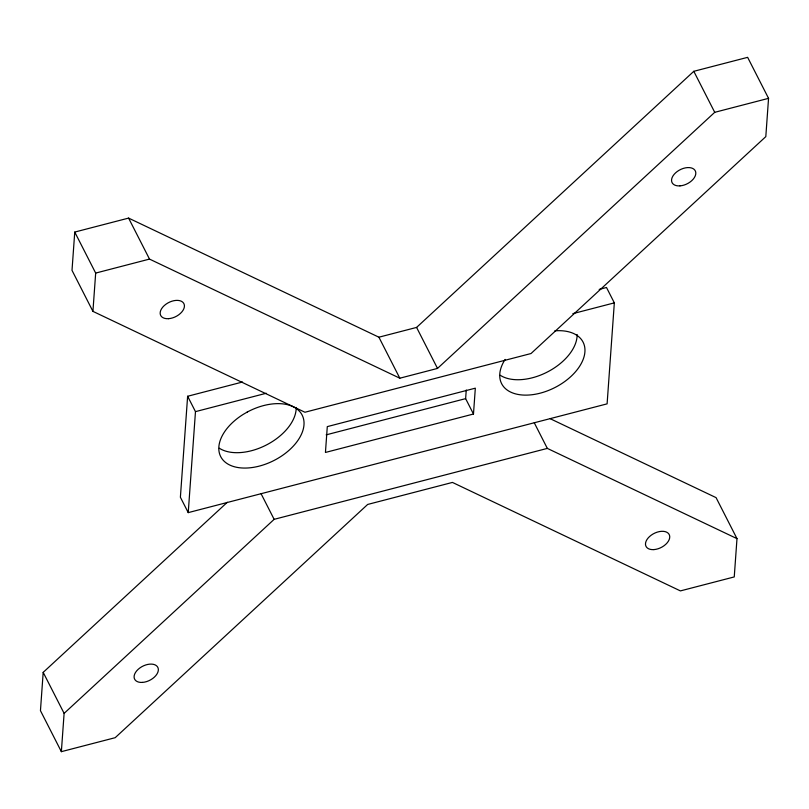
<?xml version="1.0" encoding="UTF-8"?>
<svg xmlns="http://www.w3.org/2000/svg" width="809" height="809" viewBox="0 0 809 809"><rect width="100%" height="100%" fill="white"/><g stroke="black" fill="none" stroke-linecap="round" stroke-linejoin="round"><path stroke-width="1.21" d="M227.319 502.268L43.19 672.37L40.45 710.656L61.363 751.662L115.191 737.687L367.66 504.452L452.443 482.427L680.409 590.904L734.248 576.928L736.989 538.642L716.076 497.636L550.272 418.738M74.752 232.072L72.011 270.358L92.924 311.364L304.932 412.246L531.017 353.533L765.81 136.63L768.55 98.344L747.637 57.338L693.809 71.313L416.584 327.423L378.905 337.201L128.591 218.096L74.752 232.072L95.674 273.078L92.924 311.364M61.363 751.662L64.113 713.376L43.19 672.37M242.538 382.01L187.627 396.268L180.387 497.252L188.234 512.623L607.104 403.853L614.334 302.869L606.497 287.498L599.176 289.4M188.234 512.623L195.475 411.639L187.627 396.268M473.477 414.016L475.328 388.168L327.291 426.616L325.44 452.453L473.477 414.016L465.63 398.635L466.247 390.019M64.113 713.376L274.14 519.338L547.329 448.398L736.989 538.642M128.591 218.096L149.503 259.092L399.818 378.207L437.507 368.419L714.721 112.32L768.55 98.344M95.674 273.078L149.503 259.092M195.475 411.639L266.242 393.265M572.853 313.649L614.334 302.869M326.158 434.858L465.63 398.635M693.809 71.313L714.721 112.32M534.264 422.773L547.329 448.398M416.584 327.423L437.507 368.419M378.905 337.201L399.818 378.207M261.074 493.712L274.14 519.338M554.792 330.851A45.709 27.658 -27 0 1 582.126 361.815A45.709 27.658 -27 0 1 524.272 395.105A45.709 27.658 -27 0 1 505.14 359.418M296.185 407.463A45.709 27.658 -27 0 1 267.203 444.566A45.709 27.658 -27 0 1 219.3 448.216M577.12 334.511A45.709 27.658 -27 0 1 548.128 371.614A45.709 27.658 -27 0 1 500.235 375.265M247.139 412.115L243.276 414.36A45.709 27.658 -27 0 0 222.869 459.866A45.709 27.658 -27 0 0 279.57 457.338A45.709 27.658 -27 0 0 299.977 411.832L298.015 409.839A45.709 27.658 -27 0 0 247.139 412.115M142.495 682.402A13.005 7.868 -27 0 0 158.089 667.991A13.005 7.868 -27 0 0 138.096 669.397A13.005 7.868 -27 0 0 142.495 682.402M168.565 318.675A13.005 7.868 -27 0 0 184.159 304.265A13.005 7.868 -27 0 0 164.166 305.671A13.005 7.868 -27 0 0 168.565 318.675M653.884 549.604A13.005 7.868 -27 0 0 669.478 535.204A13.005 7.868 -27 0 0 649.485 536.6A13.005 7.868 -27 0 0 653.884 549.604M679.954 185.878A13.005 7.868 -27 0 0 695.548 171.478A13.005 7.868 -27 0 0 675.555 172.873A13.005 7.868 -27 0 0 679.954 185.878"/></g></svg>
